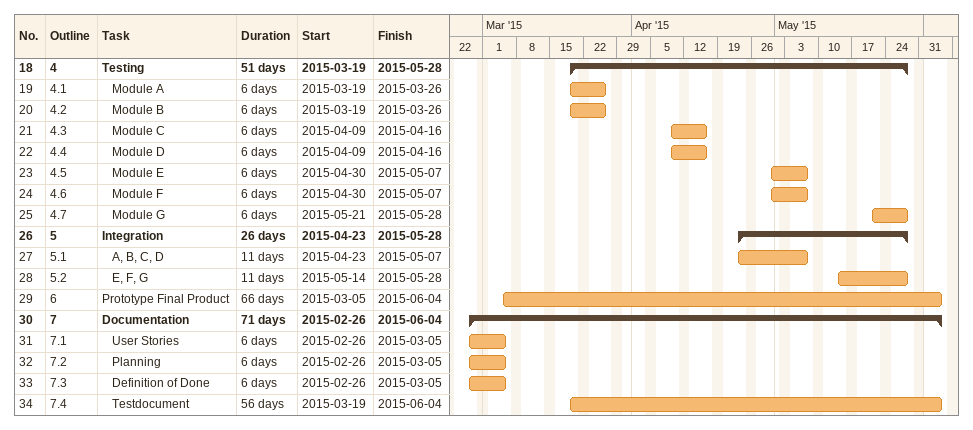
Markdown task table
| ID | WBS | Task | Duration | Start | Finish |
|---|---|---|---|---|---|
| 18 | 4 | **Testing** | 51d | 2015-03-19 | 2015-05-28 |
| 19 | 4.1 | Module A | 6d | 2015-03-19 | 2015-03-26 |
| 20 | 4.2 | Module B | 6d | 2015-03-19 | 2015-03-26 |
| 21 | 4.3 | Module C | 6d | 2015-04-09 | 2015-04-16 |
| 22 | 4.4 | Module D | 6d | 2015-04-09 | 2015-04-16 |
| 23 | 4.5 | Module E | 6d | 2015-04-30 | 2015-05-07 |
| 24 | 4.6 | Module F | 6d | 2015-04-30 | 2015-05-07 |
| 25 | 4.7 | Module G | 6d | 2015-05-21 | 2015-05-28 |
| 26 | 5 | **Integration** | 26d | 2015-04-23 | 2015-05-28 |
| 27 | 5.1 | A, B, C, D | 11d | 2015-04-23 | 2015-05-07 |
| 28 | 5.2 | E, F, G | 11d | 2015-05-14 | 2015-05-28 |
| 29 | 6 | Prototype Final Product | 66d | 2015-03-05 | 2015-06-04 |
| 30 | 7 | **Documentation** | 71d | 2015-02-26 | 2015-06-04 |
| 31 | 7.1 | User Stories | 6d | 2015-02-26 | 2015-03-05 |
| 32 | 7.2 | Planning | 6d | 2015-02-26 | 2015-03-05 |
| 33 | 7.3 | Definition of Done | 6d | 2015-02-26 | 2015-03-05 |
| 34 | 7.4 | Testdocument | 56d | 2015-03-19 | 2015-06-04 |
